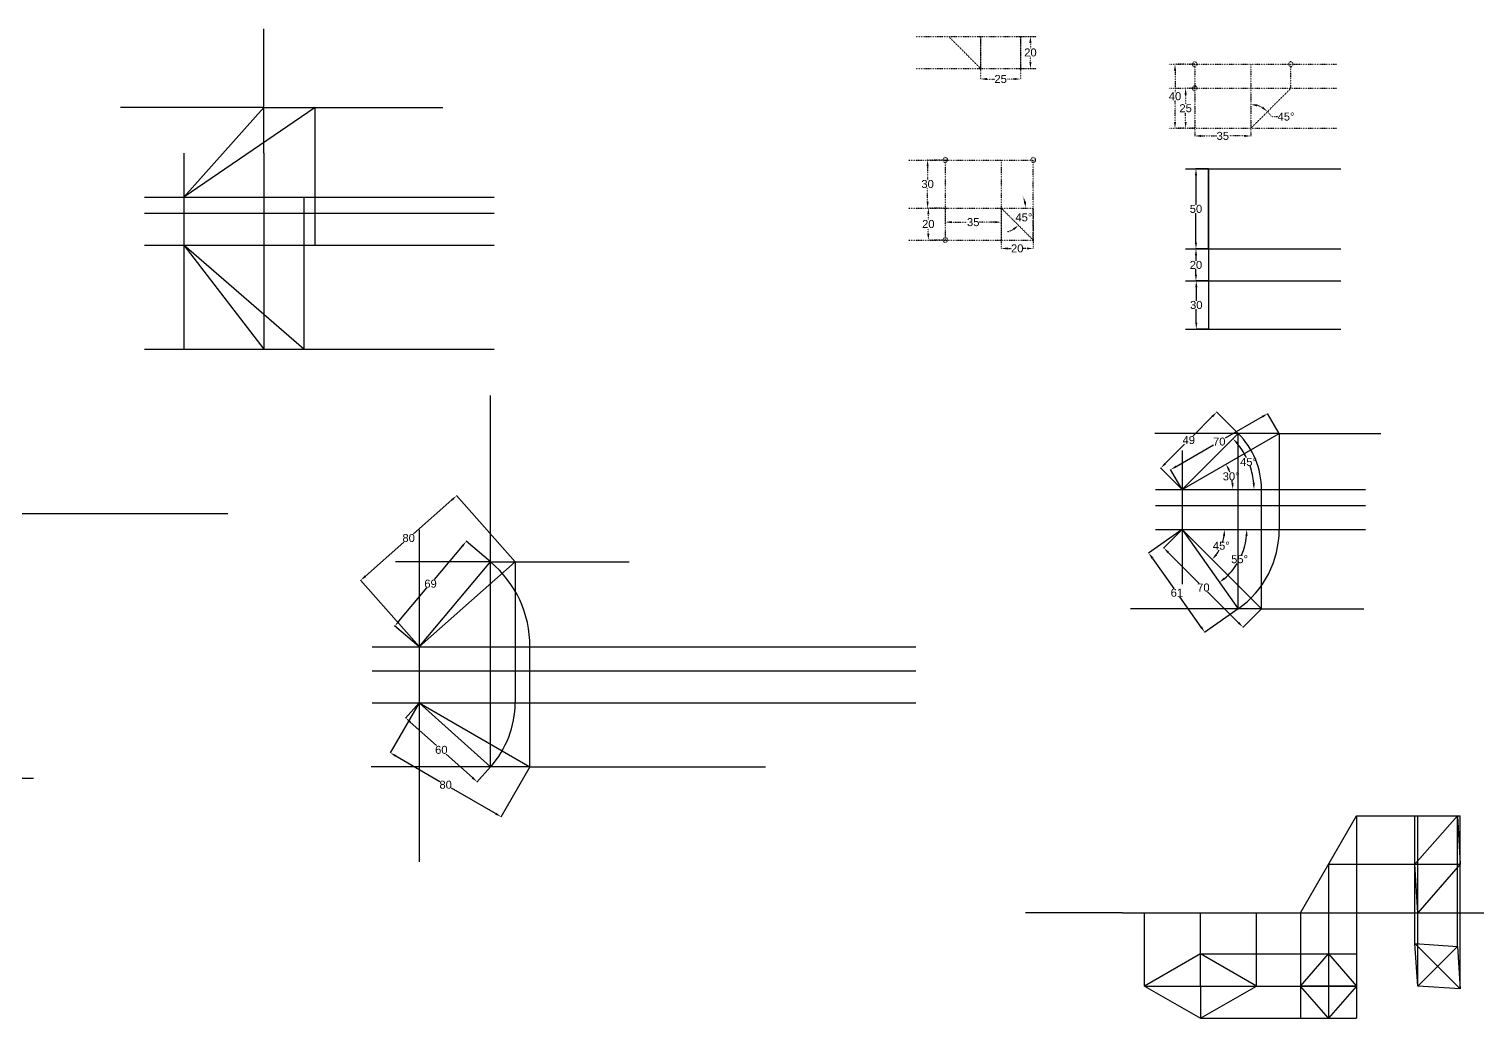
# Model space of a CAD drawing. Header units: inches. Extents: x -1930 to 5336, y -1833 to 832.
# Drawn here: x 2932 to 3837, y -1625 to -1007 of the extents above; entities that cross this region are included whole.
import ezdxf

# ---------------------------------------------------------------- set-up
doc = ezdxf.new("R2010")
doc.units = ezdxf.units.IN
doc.header["$MEASUREMENT"] = 0
doc.linetypes.add('DOT', pattern=[0.25, 0, -0.25])
doc.styles.get("Standard").update_dxf_attribs({"font": 'arial.ttf'})
doc.dimstyles.get("Standard").update_dxf_attribs({"dimtxt": 5, "dimasz": 4, "dimexe": 0.18, "dimexo": 0.0625, "dimgap": 0.09, "dimtad": 0, "dimtih": 1, "dimtoh": 1, "dimdec": 0, "dimzin": 0, "dimdsep": 46, "dimtxsty": 'Standard', "dimcen": 0.09, "dimadec": 0, "dimazin": 0, "dimtfac": 1, "dimtdec": 0, "dimtofl": 0, "dimtmove": 0, "dimatfit": 3, "dimfxl": 1, "dimtolj": 1, "dimtzin": 0, "dimarcsym": 0})

# ---------------------------------------------------------------- blocks, each defined once
blk = doc.blocks.new('*D313')
at = {"color": 0, "linetype": 'DOT', "lineweight": -2, "transparency": 16777216}
for p, q in [((3504.43, -1118.87), (3493.77, -1118.87)), ((3493.95, -1122.87), (3493.95, -1126.22)), ((3504.43, -1138.87), (3493.77, -1138.87)), ((3493.95, -1134.87), (3493.95, -1131.51))]:
    blk.add_line(p, q, dxfattribs=at)
at = {"color": 0, "linetype": 'DOT', "transparency": 16777216}
for points in [[(3493.28, -1122.87), (3494.62, -1122.87), (3493.95, -1118.87)], [(3493.28, -1134.87), (3494.62, -1134.87), (3493.95, -1138.87)]]:
    blk.add_solid(points, dxfattribs=at)
at = {"layer": 'Defpoints', "color": 0, "linetype": 'DOT', "transparency": 16777216}
for p in [(3493.95, -1118.87), (3504.49, -1118.87), (3504.49, -1138.87)]:
    blk.add_point(p, dxfattribs=at)
at = {"color": 0, "linetype": 'DOT', "transparency": 16777216, "insert": (3493.95, -1128.87), "char_height": 5, "attachment_point": 5}
blk.add_mtext('\\A1;20', dxfattribs=at)
blk = doc.blocks.new('*D314')
at = {"color": 0, "linetype": 'DOT', "lineweight": -2, "transparency": 16777216}
for p, q in [((3504.43, -1088.87), (3493.32, -1088.87)), ((3493.5, -1092.87), (3493.5, -1101.22)), ((3493.5, -1114.87), (3493.5, -1106.51)), ((3504.43, -1118.87), (3493.32, -1118.87))]:
    blk.add_line(p, q, dxfattribs=at)
at = {"color": 0, "linetype": 'DOT', "transparency": 16777216}
for points in [[(3492.83, -1092.87), (3494.17, -1092.87), (3493.5, -1088.87)], [(3492.83, -1114.87), (3494.17, -1114.87), (3493.5, -1118.87)]]:
    blk.add_solid(points, dxfattribs=at)
at = {"layer": 'Defpoints', "color": 0, "linetype": 'DOT', "transparency": 16777216}
for p in [(3493.5, -1088.87), (3504.49, -1088.87), (3504.49, -1118.87)]:
    blk.add_point(p, dxfattribs=at)
at = {"color": 0, "linetype": 'DOT', "transparency": 16777216, "insert": (3493.5, -1103.87), "char_height": 5, "attachment_point": 5}
blk.add_mtext('\\A1;30', dxfattribs=at)
blk = doc.blocks.new('*D315')
at = {"color": 0, "linetype": 'DOT', "lineweight": -2, "transparency": 16777216}
for p, q in [((3504.49, -1118.93), (3504.49, -1127.87)), ((3539.49, -1118.93), (3539.49, -1127.87)), ((3508.49, -1127.69), (3518.3, -1127.69)), ((3535.49, -1127.69), (3525.68, -1127.69))]:
    blk.add_line(p, q, dxfattribs=at)
at = {"color": 0, "linetype": 'DOT', "transparency": 16777216}
for points in [[(3508.49, -1127.02), (3508.49, -1128.35), (3504.49, -1127.69)], [(3535.49, -1127.02), (3535.49, -1128.35), (3539.49, -1127.69)]]:
    blk.add_solid(points, dxfattribs=at)
at = {"layer": 'Defpoints', "color": 0, "linetype": 'DOT', "transparency": 16777216}
for p in [(3504.49, -1118.87), (3539.49, -1118.87), (3539.49, -1127.69)]:
    blk.add_point(p, dxfattribs=at)
at = {"color": 0, "linetype": 'DOT', "transparency": 16777216, "insert": (3521.99, -1127.69), "char_height": 5, "attachment_point": 5}
blk.add_mtext('\\A1;35', dxfattribs=at)
blk = doc.blocks.new('*D316')
at = {"color": 0, "linetype": 'DOT', "lineweight": -2, "transparency": 16777216}
for p, q in [((3539.49, -1118.93), (3539.49, -1144.3)), ((3559.49, -1118.93), (3559.49, -1144.3)), ((3543.49, -1144.12), (3545.78, -1144.12)), ((3555.49, -1144.12), (3553.2, -1144.12))]:
    blk.add_line(p, q, dxfattribs=at)
at = {"color": 0, "linetype": 'DOT', "transparency": 16777216}
for points in [[(3543.49, -1143.45), (3543.49, -1144.79), (3539.49, -1144.12)], [(3555.49, -1143.45), (3555.49, -1144.79), (3559.49, -1144.12)]]:
    blk.add_solid(points, dxfattribs=at)
at = {"layer": 'Defpoints', "color": 0, "linetype": 'DOT', "transparency": 16777216}
for p in [(3539.49, -1118.87), (3559.49, -1118.87), (3559.49, -1144.12)]:
    blk.add_point(p, dxfattribs=at)
at = {"color": 0, "linetype": 'DOT', "transparency": 16777216, "insert": (3549.49, -1144.12), "char_height": 5, "attachment_point": 5}
blk.add_mtext('\\A1;20', dxfattribs=at)
blk = doc.blocks.new('*D317')
at = {"color": 0, "linetype": 'DOT', "lineweight": -2, "transparency": 16777216}
for start, end in [(15.02204, 30.04408), (284.95592, 299.97796)]:
    blk.add_arc((3539.49, -1118.87), 15.3, start, end, dxfattribs=at)
at = {"color": 0, "linetype": 'DOT', "transparency": 16777216}
for points in [[(3554.93, -1114.81), (3553.61, -1114.99), (3554.79, -1118.87)], [(3546.73, -1131.59), (3547.54, -1132.65), (3550.31, -1129.69)]]:
    blk.add_solid(points, dxfattribs=at)
at = {"layer": 'Defpoints', "color": 0, "linetype": 'DOT', "transparency": 16777216}
for p in [(3481.53, -1118.87), (3539.49, -1118.87), (3559.49, -1118.87), (3552.74, -1126.52), (3559.49, -1138.87)]:
    blk.add_point(p, dxfattribs=at)
at = {"color": 0, "linetype": 'DOT', "transparency": 16777216, "insert": (3553.63, -1124.72), "char_height": 5, "attachment_point": 5}
blk.add_mtext('\\A1;45°', dxfattribs=at)
blk = doc.blocks.new('*D318')
at = {"color": 0, "linetype": 'DOT', "lineweight": -2, "transparency": 16777216}
blk.add_line((3708.31, -1061.77), (3712.31, -1061.77), dxfattribs=at)
for start, end in [(60.51527, 74.48473), (29.48473, 45)]:
    blk.add_arc((3695.41, -1069.06), 14.82, start, end, dxfattribs=at)
at = {"color": 0, "linetype": 'DOT', "transparency": 16777216}
for points in [[(3699.29, -1055.44), (3699.47, -1054.12), (3695.41, -1054.24)], [(3703.11, -1055.63), (3702.3, -1056.69), (3705.89, -1058.58)]]:
    blk.add_solid(points, dxfattribs=at)
at = {"layer": 'Defpoints', "color": 0, "linetype": 'DOT', "transparency": 16777216}
for p in [(3695.41, -1029.06), (3720.41, -1044.06), (3699.25, -1054.75), (3695.41, -1069.06), (3695.41, -1069.06)]:
    blk.add_point(p, dxfattribs=at)
at = {"color": 0, "linetype": 'DOT', "transparency": 16777216, "insert": (3717.41, -1061.77), "char_height": 5, "attachment_point": 5}
blk.add_mtext('\\A1;45°', dxfattribs=at)
blk = doc.blocks.new('*D319')
at = {"color": 0, "linetype": 'DOT', "lineweight": -2, "transparency": 16777216}
for p, q in [((3660.35, -1044.06), (3654.51, -1044.06)), ((3654.69, -1048.06), (3654.69, -1053.92)), ((3654.69, -1065.06), (3654.69, -1059.2)), ((3660.35, -1069.06), (3654.51, -1069.06))]:
    blk.add_line(p, q, dxfattribs=at)
at = {"color": 0, "linetype": 'DOT', "transparency": 16777216}
for points in [[(3654.03, -1048.06), (3655.36, -1048.06), (3654.69, -1044.06)], [(3654.03, -1065.06), (3655.36, -1065.06), (3654.69, -1069.06)]]:
    blk.add_solid(points, dxfattribs=at)
at = {"layer": 'Defpoints', "color": 0, "linetype": 'DOT', "transparency": 16777216}
for p in [(3654.69, -1044.06), (3660.41, -1044.06), (3660.41, -1069.06)]:
    blk.add_point(p, dxfattribs=at)
at = {"color": 0, "linetype": 'DOT', "transparency": 16777216, "insert": (3654.69, -1056.56), "char_height": 5, "attachment_point": 5}
blk.add_mtext('\\A1;25', dxfattribs=at)
blk = doc.blocks.new('*D320')
at = {"color": 0, "linetype": 'DOT', "lineweight": -2, "transparency": 16777216}
for p, q in [((3660.35, -1029.06), (3647.87, -1029.06)), ((3648.05, -1033.06), (3648.05, -1046.42)), ((3648.05, -1065.06), (3648.05, -1051.7)), ((3660.35, -1069.06), (3647.87, -1069.06))]:
    blk.add_line(p, q, dxfattribs=at)
at = {"color": 0, "linetype": 'DOT', "transparency": 16777216}
for points in [[(3647.39, -1033.06), (3648.72, -1033.06), (3648.05, -1029.06)], [(3647.39, -1065.06), (3648.72, -1065.06), (3648.05, -1069.06)]]:
    blk.add_solid(points, dxfattribs=at)
at = {"layer": 'Defpoints', "color": 0, "linetype": 'DOT', "transparency": 16777216}
for p in [(3648.05, -1029.06), (3660.41, -1029.06), (3660.41, -1069.06)]:
    blk.add_point(p, dxfattribs=at)
at = {"color": 0, "linetype": 'DOT', "transparency": 16777216, "insert": (3648.05, -1049.06), "char_height": 5, "attachment_point": 5}
blk.add_mtext('\\A1;40', dxfattribs=at)
blk = doc.blocks.new('*D321')
at = {"color": 0, "linetype": 'DOT', "lineweight": -2, "transparency": 16777216}
for p, q in [((3660.41, -1044.12), (3660.41, -1074.03)), ((3695.41, -1044.12), (3695.41, -1074.03)), ((3664.41, -1073.85), (3674.22, -1073.85)), ((3691.41, -1073.85), (3681.6, -1073.85))]:
    blk.add_line(p, q, dxfattribs=at)
at = {"color": 0, "linetype": 'DOT', "transparency": 16777216}
for points in [[(3664.41, -1073.18), (3664.41, -1074.52), (3660.41, -1073.85)], [(3691.41, -1073.18), (3691.41, -1074.52), (3695.41, -1073.85)]]:
    blk.add_solid(points, dxfattribs=at)
at = {"layer": 'Defpoints', "color": 0, "linetype": 'DOT', "transparency": 16777216}
for p in [(3660.41, -1044.06), (3695.41, -1044.06), (3695.41, -1073.85)]:
    blk.add_point(p, dxfattribs=at)
at = {"color": 0, "linetype": 'DOT', "transparency": 16777216, "insert": (3677.91, -1073.85), "char_height": 5, "attachment_point": 5}
blk.add_mtext('\\A1;35', dxfattribs=at)
blk = doc.blocks.new('*D322')
at = {"color": 0, "linetype": 'DOT', "lineweight": -2, "transparency": 16777216}
for p, q in [((3551.68, -1011.74), (3557.91, -1011.74)), ((3557.73, -1015.74), (3557.73, -1019.09)), ((3557.73, -1027.74), (3557.73, -1024.38)), ((3551.68, -1031.74), (3557.91, -1031.74))]:
    blk.add_line(p, q, dxfattribs=at)
at = {"color": 0, "linetype": 'DOT', "transparency": 16777216}
for points in [[(3557.06, -1015.74), (3558.4, -1015.74), (3557.73, -1011.74)], [(3557.06, -1027.74), (3558.4, -1027.74), (3557.73, -1031.74)]]:
    blk.add_solid(points, dxfattribs=at)
at = {"layer": 'Defpoints', "color": 0, "linetype": 'DOT', "transparency": 16777216}
for p in [(3551.62, -1011.74), (3557.73, -1011.74), (3551.62, -1031.74)]:
    blk.add_point(p, dxfattribs=at)
at = {"color": 0, "linetype": 'DOT', "transparency": 16777216, "insert": (3557.73, -1021.74), "char_height": 5, "attachment_point": 5}
blk.add_mtext('\\A1;20', dxfattribs=at)
blk = doc.blocks.new('*D323')
at = {"color": 0, "linetype": 'DOT', "lineweight": -2, "transparency": 16777216}
for p, q in [((3526.62, -1011.8), (3526.62, -1038.48)), ((3551.62, -1011.8), (3551.62, -1038.48)), ((3530.62, -1038.3), (3535.38, -1038.3)), ((3547.62, -1038.3), (3542.85, -1038.3))]:
    blk.add_line(p, q, dxfattribs=at)
at = {"color": 0, "linetype": 'DOT', "transparency": 16777216}
for points in [[(3530.62, -1037.63), (3530.62, -1038.97), (3526.62, -1038.3)], [(3547.62, -1037.63), (3547.62, -1038.97), (3551.62, -1038.3)]]:
    blk.add_solid(points, dxfattribs=at)
at = {"layer": 'Defpoints', "color": 0, "linetype": 'DOT', "transparency": 16777216}
for p in [(3526.62, -1011.74), (3551.62, -1011.74), (3526.62, -1038.3)]:
    blk.add_point(p, dxfattribs=at)
at = {"color": 0, "linetype": 'DOT', "transparency": 16777216, "insert": (3539.12, -1038.3), "char_height": 5, "attachment_point": 5}
blk.add_mtext('\\A1;25', dxfattribs=at)
blk = doc.blocks.new('*D324')
at = {"color": 0, "lineweight": -2, "transparency": 16777216}
for p, q in [((3668.89, -1144.42), (3660.96, -1144.42)), ((3661.14, -1148.42), (3661.14, -1151.78)), ((3661.14, -1160.42), (3661.14, -1157.06)), ((3668.89, -1164.42), (3660.96, -1164.42))]:
    blk.add_line(p, q, dxfattribs=at)
at = {"color": 0, "transparency": 16777216}
for points in [[(3660.48, -1148.42), (3661.81, -1148.42), (3661.14, -1144.42)], [(3660.48, -1160.42), (3661.81, -1160.42), (3661.14, -1164.42)]]:
    blk.add_solid(points, dxfattribs=at)
at = {"layer": 'Defpoints', "color": 0, "transparency": 16777216}
for p in [(3661.14, -1144.42), (3668.95, -1144.42), (3668.95, -1164.42)]:
    blk.add_point(p, dxfattribs=at)
at = {"color": 0, "transparency": 16777216, "insert": (3661.14, -1154.42), "char_height": 5, "attachment_point": 5}
blk.add_mtext('\\A1;20', dxfattribs=at)
blk = doc.blocks.new('*D325')
at = {"color": 0, "lineweight": -2, "transparency": 16777216}
for p, q in [((3668.89, -1164.42), (3661.17, -1164.42)), ((3661.35, -1168.42), (3661.35, -1176.78)), ((3661.35, -1190.42), (3661.35, -1182.06)), ((3668.89, -1194.42), (3661.17, -1194.42))]:
    blk.add_line(p, q, dxfattribs=at)
at = {"color": 0, "transparency": 16777216}
for points in [[(3660.69, -1168.42), (3662.02, -1168.42), (3661.35, -1164.42)], [(3660.69, -1190.42), (3662.02, -1190.42), (3661.35, -1194.42)]]:
    blk.add_solid(points, dxfattribs=at)
at = {"layer": 'Defpoints', "color": 0, "transparency": 16777216}
for p in [(3661.35, -1164.42), (3668.95, -1164.42), (3668.95, -1194.42)]:
    blk.add_point(p, dxfattribs=at)
at = {"color": 0, "transparency": 16777216, "insert": (3661.35, -1179.42), "char_height": 5, "attachment_point": 5}
blk.add_mtext('\\A1;30', dxfattribs=at)
blk = doc.blocks.new('*D326')
at = {"color": 0, "lineweight": -2, "transparency": 16777216}
for p, q in [((3668.89, -1094.42), (3660.97, -1094.42)), ((3661.15, -1098.42), (3661.15, -1116.78)), ((3661.15, -1140.42), (3661.15, -1122.06)), ((3668.89, -1144.42), (3660.97, -1144.42))]:
    blk.add_line(p, q, dxfattribs=at)
at = {"color": 0, "transparency": 16777216}
for points in [[(3660.48, -1098.42), (3661.81, -1098.42), (3661.15, -1094.42)], [(3660.48, -1140.42), (3661.81, -1140.42), (3661.15, -1144.42)]]:
    blk.add_solid(points, dxfattribs=at)
at = {"layer": 'Defpoints', "color": 0, "transparency": 16777216}
for p in [(3661.15, -1094.42), (3668.95, -1094.42), (3668.95, -1144.42)]:
    blk.add_point(p, dxfattribs=at)
at = {"color": 0, "transparency": 16777216, "insert": (3661.15, -1119.42), "char_height": 5, "attachment_point": 5}
blk.add_mtext('\\A1;50', dxfattribs=at)
blk = doc.blocks.new('*D334')
at = {"color": 0, "lineweight": -2, "transparency": 16777216}
for p, q in [((3713.13, -1259.6), (3705.91, -1247.09)), ((3702.54, -1249.24), (3679.33, -1262.64)), ((3648.84, -1280.24), (3672.05, -1266.85)), ((3652.51, -1294.6), (3645.29, -1282.09))]:
    blk.add_line(p, q, dxfattribs=at)
at = {"color": 0, "transparency": 16777216}
for points in [[(3702.2, -1248.67), (3702.87, -1249.82), (3706, -1247.24)], [(3648.51, -1279.67), (3649.18, -1280.82), (3645.38, -1282.24)]]:
    blk.add_solid(points, dxfattribs=at)
at = {"layer": 'Defpoints', "color": 0, "transparency": 16777216}
for p in [(3706, -1247.24), (3713.17, -1259.65), (3652.54, -1294.65)]:
    blk.add_point(p, dxfattribs=at)
at = {"color": 0, "transparency": 16777216, "insert": (3675.69, -1264.74), "char_height": 5, "attachment_point": 5}
blk.add_mtext('\\A1;70', dxfattribs=at)
blk = doc.blocks.new('*D335')
at = {"color": 0, "lineweight": -2, "transparency": 16777216}
for p, q in [((3687.5, -1259.61), (3674.04, -1246.15)), ((3671.34, -1249.11), (3659.31, -1261.13)), ((3642, -1278.45), (3654.03, -1266.42)), ((3652.5, -1294.61), (3639.04, -1281.15))]:
    blk.add_line(p, q, dxfattribs=at)
at = {"color": 0, "transparency": 16777216}
for points in [[(3670.87, -1248.63), (3671.81, -1249.58), (3674.17, -1246.28)], [(3641.53, -1277.98), (3642.47, -1278.92), (3639.17, -1281.28)]]:
    blk.add_solid(points, dxfattribs=at)
at = {"layer": 'Defpoints', "color": 0, "transparency": 16777216}
for p in [(3674.17, -1246.28), (3687.54, -1259.65), (3652.54, -1294.65)]:
    blk.add_point(p, dxfattribs=at)
at = {"color": 0, "transparency": 16777216, "insert": (3656.67, -1263.78), "char_height": 5, "attachment_point": 5}
blk.add_mtext('\\A1;49', dxfattribs=at)
blk = doc.blocks.new('*D336')
at = {"color": 0, "lineweight": -2, "transparency": 16777216}
for p, q in [((3652.5, -1319.7), (3640.9, -1331.29)), ((3643.86, -1333.99), (3663.14, -1353.27)), ((3687.7, -1377.83), (3668.42, -1358.55)), ((3702, -1369.19), (3690.4, -1380.79))]:
    blk.add_line(p, q, dxfattribs=at)
at = {"color": 0, "transparency": 16777216}
for points in [[(3644.33, -1333.52), (3643.39, -1334.46), (3641.03, -1331.16)], [(3688.17, -1377.36), (3687.23, -1378.3), (3690.53, -1380.66)]]:
    blk.add_solid(points, dxfattribs=at)
at = {"layer": 'Defpoints', "color": 0, "transparency": 16777216}
for p in [(3652.54, -1319.65), (3702.04, -1369.15), (3690.53, -1380.66)]:
    blk.add_point(p, dxfattribs=at)
at = {"color": 0, "transparency": 16777216, "insert": (3665.78, -1355.91), "char_height": 5, "attachment_point": 5}
blk.add_mtext('\\A1;70', dxfattribs=at)
blk = doc.blocks.new('*D337')
at = {"color": 0, "lineweight": -2, "transparency": 16777216}
for p, q in [((3652.49, -1319.69), (3631.56, -1334.49)), ((3634.01, -1337.65), (3647.33, -1356.49)), ((3664.39, -1380.62), (3651.07, -1361.78)), ((3687.49, -1369.18), (3666.56, -1383.99))]:
    blk.add_line(p, q, dxfattribs=at)
at = {"color": 0, "transparency": 16777216}
for points in [[(3634.56, -1337.27), (3633.47, -1338.04), (3631.7, -1334.39)], [(3664.94, -1380.23), (3663.85, -1381), (3666.7, -1383.89)]]:
    blk.add_solid(points, dxfattribs=at)
at = {"layer": 'Defpoints', "color": 0, "transparency": 16777216}
for p in [(3652.54, -1319.65), (3687.54, -1369.15), (3666.7, -1383.89)]:
    blk.add_point(p, dxfattribs=at)
at = {"color": 0, "transparency": 16777216, "insert": (3649.2, -1359.14), "char_height": 5, "attachment_point": 5}
blk.add_mtext('\\A1;61', dxfattribs=at)
blk = doc.blocks.new('*D338')
at = {"color": 0, "lineweight": -2, "transparency": 16777216}
for start, end in [(20.0193, 22.75739), (7.24261, 10.0962)]:
    blk.add_arc((3652.54, -1294.65), 31.66, start, end, dxfattribs=at)
at = {"color": 0, "transparency": 16777216}
for points in [[(3681.15, -1282.7), (3682.34, -1282.11), (3679.97, -1278.82)], [(3684.62, -1290.62), (3683.29, -1290.7), (3684.21, -1294.65)]]:
    blk.add_solid(points, dxfattribs=at)
at = {"layer": 'Defpoints', "color": 0, "transparency": 16777216}
for p in [(3713.17, -1259.65), (3683.73, -1289.15), (3635.88, -1294.65), (3652.54, -1294.65), (3766.99, -1294.65)]:
    blk.add_point(p, dxfattribs=at)
at = {"color": 0, "transparency": 16777216, "insert": (3683.13, -1286.46), "char_height": 5, "attachment_point": 5}
blk.add_mtext('\\A1;30°', dxfattribs=at)
blk = doc.blocks.new('*D339')
at = {"color": 0, "lineweight": -2, "transparency": 16777216}
for start, end in [(343.55132, 351.32743), (323.67257, 331.17013)]:
    blk.add_arc((3652.54, -1319.65), 26.45, start, end, dxfattribs=at)
at = {"color": 0, "transparency": 16777216}
for points in [[(3678.03, -1323.59), (3679.36, -1323.69), (3679, -1319.65)], [(3674.36, -1335.76), (3673.35, -1334.89), (3671.25, -1338.36)]]:
    blk.add_solid(points, dxfattribs=at)
at = {"layer": 'Defpoints', "color": 0, "transparency": 16777216}
for p in [(3635.88, -1319.65), (3652.54, -1319.65), (3766.99, -1319.65), (3675.45, -1332.88), (3702.04, -1369.15)]:
    blk.add_point(p, dxfattribs=at)
at = {"color": 0, "transparency": 16777216, "insert": (3676.98, -1329.77), "char_height": 5, "attachment_point": 5}
blk.add_mtext('\\A1;45°', dxfattribs=at)
blk = doc.blocks.new('*D340')
at = {"color": 0, "lineweight": -2, "transparency": 16777216}
for start, end in [(26.19103, 39.88977), (5.11023, 18.90509)]:
    blk.add_arc((3652.54, -1294.65), 44.86, start, end, dxfattribs=at)
at = {"color": 0, "transparency": 16777216}
for points in [[(3686.47, -1266.33), (3687.46, -1265.43), (3684.27, -1262.93)], [(3697.89, -1290.63), (3696.56, -1290.69), (3697.41, -1294.65)]]:
    blk.add_solid(points, dxfattribs=at)
at = {"layer": 'Defpoints', "color": 0, "transparency": 16777216}
for p in [(3687.54, -1259.65), (3695.88, -1283.04), (3635.88, -1294.65), (3652.54, -1294.65), (3766.99, -1294.65)]:
    blk.add_point(p, dxfattribs=at)
at = {"color": 0, "transparency": 16777216, "insert": (3693.99, -1277.48), "char_height": 5, "attachment_point": 5}
blk.add_mtext('\\A1;45°', dxfattribs=at)
blk = doc.blocks.new('*D341')
at = {"color": 0, "lineweight": -2, "transparency": 16777216}
for start, end in [(336.7653, 354.32151), (310.94288, 328.33828)]:
    blk.add_arc((3652.54, -1319.65), 40.38, start, end, dxfattribs=at)
at = {"color": 0, "transparency": 16777216}
for points in [[(3692.06, -1323.61), (3693.39, -1323.68), (3692.92, -1319.65)], [(3679.41, -1350.67), (3678.59, -1349.63), (3675.85, -1352.62)]]:
    blk.add_solid(points, dxfattribs=at)
at = {"layer": 'Defpoints', "color": 0, "transparency": 16777216}
for p in [(3635.88, -1319.65), (3652.54, -1319.65), (3766.99, -1319.65), (3685, -1343.66), (3687.54, -1369.15)]:
    blk.add_point(p, dxfattribs=at)
at = {"color": 0, "transparency": 16777216, "insert": (3688.4, -1338.21), "char_height": 5, "attachment_point": 5}
blk.add_mtext('\\A1;55°', dxfattribs=at)
blk = doc.blocks.new('*D424')
at = {"color": 0, "lineweight": -2, "transparency": 16777216}
for p, q in [((3220.52, -1339.85), (3205.23, -1326.93)), ((3202.78, -1330.1), (3185.24, -1350.86)), ((3163.22, -1376.91), (3180.77, -1356.15)), ((3175.79, -1392.77), (3160.5, -1379.85))]:
    blk.add_line(p, q, dxfattribs=at)
at = {"color": 0, "transparency": 16777216}
for points in [[(3202.27, -1329.67), (3203.29, -1330.53), (3205.36, -1327.05)], [(3162.72, -1376.48), (3163.73, -1377.34), (3160.64, -1379.96)]]:
    blk.add_solid(points, dxfattribs=at)
at = {"layer": 'Defpoints', "color": 0, "transparency": 16777216}
for p in [(3205.36, -1327.05), (3220.56, -1339.89), (3175.84, -1392.81)]:
    blk.add_point(p, dxfattribs=at)
at = {"color": 0, "transparency": 16777216, "insert": (3183, -1353.5), "char_height": 5, "attachment_point": 5}
blk.add_mtext('\\A1;69', dxfattribs=at)
blk = doc.blocks.new('*D425')
at = {"color": 0, "lineweight": -2, "transparency": 16777216}
for p, q in [((3196.34, -1301.15), (3172.34, -1322.32)), ((3235.8, -1339.85), (3199.22, -1298.37)), ((3142.34, -1348.78), (3166.35, -1327.61)), ((3175.8, -1392.76), (3139.22, -1351.29))]:
    blk.add_line(p, q, dxfattribs=at)
at = {"color": 0, "transparency": 16777216}
for points in [[(3195.9, -1300.65), (3196.78, -1301.65), (3199.34, -1298.51)], [(3141.9, -1348.28), (3142.78, -1349.28), (3139.34, -1351.42)]]:
    blk.add_solid(points, dxfattribs=at)
at = {"layer": 'Defpoints', "color": 0, "transparency": 16777216}
for p in [(3199.34, -1298.51), (3235.84, -1339.89), (3175.84, -1392.81)]:
    blk.add_point(p, dxfattribs=at)
at = {"color": 0, "transparency": 16777216, "insert": (3169.34, -1324.96), "char_height": 5, "attachment_point": 5}
blk.add_mtext('\\A1;80', dxfattribs=at)
blk = doc.blocks.new('*D426')
at = {"color": 0, "lineweight": -2, "transparency": 16777216}
for p, q in [((3175.8, -1427.85), (3167.27, -1437.4)), ((3170.37, -1439.93), (3186.79, -1454.62)), ((3209.13, -1474.59), (3192.7, -1459.9)), ((3220.52, -1467.85), (3211.99, -1477.4))]:
    blk.add_line(p, q, dxfattribs=at)
at = {"color": 0, "transparency": 16777216}
for points in [[(3170.81, -1439.43), (3169.92, -1440.42), (3167.39, -1437.26)], [(3209.57, -1474.1), (3208.68, -1475.09), (3212.11, -1477.26)]]:
    blk.add_solid(points, dxfattribs=at)
at = {"layer": 'Defpoints', "color": 0, "transparency": 16777216}
for p in [(3175.84, -1427.81), (3220.56, -1467.81), (3212.11, -1477.26)]:
    blk.add_point(p, dxfattribs=at)
at = {"color": 0, "transparency": 16777216, "insert": (3189.75, -1457.26), "char_height": 5, "attachment_point": 5}
blk.add_mtext('\\A1;60', dxfattribs=at)
blk = doc.blocks.new('*D427')
at = {"color": 0, "lineweight": -2, "transparency": 16777216}
for p, q in [((3175.81, -1427.86), (3157.72, -1459.2)), ((3161.27, -1461.05), (3188.78, -1476.93)), ((3245.09, -1467.86), (3227, -1499.2)), ((3223.62, -1497.05), (3196.11, -1481.16))]:
    blk.add_line(p, q, dxfattribs=at)
at = {"color": 0, "transparency": 16777216}
for points in [[(3161.6, -1460.47), (3160.94, -1461.62), (3157.81, -1459.05)], [(3223.96, -1496.47), (3223.29, -1497.62), (3227.09, -1499.05)]]:
    blk.add_solid(points, dxfattribs=at)
at = {"layer": 'Defpoints', "color": 0, "transparency": 16777216}
for p in [(3175.84, -1427.81), (3245.12, -1467.81), (3227.09, -1499.05)]:
    blk.add_point(p, dxfattribs=at)
at = {"color": 0, "transparency": 16777216, "insert": (3192.45, -1479.05), "char_height": 5, "attachment_point": 5}
blk.add_mtext('\\A1;80', dxfattribs=at)
blk = doc.blocks.new('*D428')
at = {"color": 0, "lineweight": -2, "transparency": 16777216}
for start, end in [(136.75405, 149.96965), (159.83177, 173.24595)]:
    blk.add_arc((2740.78, -1475.02), 33.95, start, end, dxfattribs=at)
at = {"color": 0, "transparency": 16777216}
for points in [[(2715.59, -1451.28), (2716.51, -1452.25), (2718.96, -1449.02)], [(2707.73, -1471.07), (2706.4, -1470.99), (2706.83, -1475.02)]]:
    blk.add_solid(points, dxfattribs=at)
at = {"layer": 'Defpoints', "color": 0, "transparency": 16777216}
for p in [(2718.51, -1448.49), (2712.41, -1456.37), (2567.54, -1475.02), (2740.78, -1475.02), (2934.88, -1475.02)]:
    blk.add_point(p, dxfattribs=at)
at = {"color": 0, "transparency": 16777216, "insert": (2710.01, -1460.68), "char_height": 5, "attachment_point": 5}
blk.add_mtext('\\A1;50°', dxfattribs=at)

msp = doc.modelspace()

# ---------------------------------------------------------------- linework, layer by layer
for p, q in [((3078.86, -1084.67), (3078.86, -1007.04)), ((3078.86, -1056.17), (2989.25, -1056.17)), ((3028.86, -1112.07), (3078.86, -1056.17)), ((3110.87, -1056.17), (3028.86, -1112.07)), ((3078.86, -1056.17), (3190.58, -1056.17)), ((3110.87, -1142.07), (3110.87, -1056.17)), ((3028.86, -1084.67), (3028.86, -1207.07)), ((3078.86, -1084.67), (3078.86, -1207.07)), ((3654.55, -1094.42), (3751.67, -1094.42)), ((3668.95, -1094.42), (3668.95, -1194.42)), ((3004.36, -1112.07), (3222.7, -1112.07)), ((3103.86, -1112.07), (3103.86, -1207.07)), ((3004.36, -1122.07), (3222.7, -1122.07)), ((3004.36, -1142.07), (3222.7, -1142.07)), ((3028.86, -1142.07), (3078.86, -1207.07)), ((3103.86, -1207.07), (3028.86, -1142.07)), ((3654.55, -1144.42), (3751.67, -1144.42)), ((3654.55, -1164.42), (3751.67, -1164.42)), ((3654.55, -1194.42), (3751.67, -1194.42)), ((3004.36, -1207.07), (3222.7, -1207.07)), ((3220.56, -1467.81), (3220.56, -1236)), ((3713.17, -1259.65), (3635.52, -1259.65)), ((3652.54, -1294.65), (3713.17, -1259.65)), ((3687.54, -1369.15), (3687.54, -1259.65)), ((3713.17, -1259.65), (3713.17, -1319.65)), ((3713.17, -1259.65), (3776.64, -1259.65)), ((3652.54, -1270.23), (3652.54, -1353.87)), ((3635.88, -1294.65), (3766.99, -1294.65)), ((3702.04, -1369.15), (3702.04, -1294.65)), ((2768.23, -1309.56), (3056.28, -1309.56)), ((3635.88, -1304.65), (3766.99, -1304.65)), ((3175.84, -1319.76), (3175.84, -1527.15)), ((3635.88, -1319.65), (3766.99, -1319.65)), ((3652.54, -1319.65), (3702.04, -1369.15)), ((3220.56, -1339.89), (3161.16, -1339.89)), ((3175.84, -1392.81), (3220.56, -1339.89)), ((3175.84, -1392.81), (3235.84, -1339.89)), ((3220.56, -1339.89), (3307.04, -1339.89)), ((3235.84, -1339.89), (3235.84, -1427.81)), ((3702.04, -1369.15), (3620.34, -1369.15)), ((3702.04, -1369.15), (3765.9, -1369.15)), ((3146.47, -1392.81), (3486.2, -1392.81)), ((3245.12, -1467.81), (3245.12, -1392.81)), ((3146.47, -1407.81), (3486.2, -1407.81)), ((3146.47, -1427.81), (3486.2, -1427.81)), ((3175.84, -1427.81), (3245.12, -1467.81)), ((3175.84, -1427.81), (3220.56, -1467.81)), ((3245.12, -1467.81), (3145.98, -1467.81)), ((3245.12, -1467.81), (3392.21, -1467.81)), ((2567.54, -1475.02), (2934.88, -1475.02)), ((3726.47, -1559.04), (3761.47, -1498.42)), ((3761.47, -1498.42), (3761.47, -1624.73)), ((3761.47, -1498.42), (3826.19, -1498.42)), ((3797.91, -1578.21), (3797.91, -1498.42)), ((3797.91, -1528.73), (3824.42, -1498.42)), ((3799.67, -1604.73), (3799.67, -1498.42)), ((3824.42, -1579.98), (3824.42, -1498.42)), ((3824.42, -1498.42), (3826.19, -1528.73)), ((3826.19, -1606.5), (3826.19, -1498.42)), ((3743.97, -1528.73), (3743.97, -1624.73)), ((3743.97, -1528.73), (3826.19, -1528.73)), ((3799.67, -1559.04), (3797.91, -1528.73)), ((3826.19, -1528.73), (3799.8, -1559.04)), ((3615.23, -1559.04), (3554.69, -1559.04)), ((3615.23, -1559.04), (3960.15, -1559.04)), ((3629, -1604.73), (3629, -1559.04)), ((3629, -1559.04), (3699, -1559.04)), ((3664, -1584.73), (3664, -1559.04)), ((3699, -1604.73), (3699, -1559.04)), ((3726.47, -1559.04), (3726.47, -1624.73)), ((3729.8, -1559.04), (3799.8, -1559.04)), ((3799.67, -1604.73), (3797.91, -1578.21)), ((3797.91, -1578.21), (3824.42, -1579.98)), ((3797.91, -1578.21), (3826.19, -1606.5)), ((3824.42, -1579.98), (3799.67, -1604.73)), ((3824.42, -1579.98), (3826.19, -1606.5)), ((3664, -1584.73), (3629, -1604.73)), ((3664, -1604.73), (3664, -1584.73)), ((3699, -1604.73), (3664, -1584.73)), ((3664, -1584.73), (3761.47, -1584.73)), ((3726.47, -1604.73), (3743.97, -1584.73)), ((3743.97, -1584.73), (3761.47, -1604.73)), ((3743.97, -1584.73), (3743.97, -1624.73)), ((3629, -1604.73), (3699, -1604.73)), ((3629, -1604.73), (3664, -1624.73)), ((3664, -1604.73), (3664, -1624.73)), ((3664, -1624.73), (3699, -1604.73)), ((3699, -1604.73), (3761.47, -1604.73)), ((3743.97, -1624.73), (3726.47, -1604.73)), ((3761.47, -1604.73), (3726.47, -1604.73)), ((3761.47, -1604.73), (3743.97, -1624.73)), ((3826.19, -1606.5), (3799.67, -1604.73)), ((3664, -1624.73), (3761.47, -1624.73))]:
    msp.add_line(p, q)
at = {"linetype": 'DOT'}
for p, q in [((3486.39, -1011.74), (3561.58, -1011.74)), ((3526.62, -1031.74), (3506.62, -1011.74)), ((3526.62, -1011.74), (3526.62, -1031.74)), ((3551.62, -1011.74), (3551.62, -1031.74)), ((3644.16, -1029.06), (3748.87, -1029.06)), ((3660.41, -1029.06), (3660.41, -1069.06)), ((3695.41, -1029.06), (3695.41, -1069.06)), ((3720.41, -1044.06), (3720.41, -1029.06)), ((3486.39, -1031.74), (3561.58, -1031.74)), ((3644.16, -1044.06), (3748.87, -1044.06)), ((3695.41, -1069.06), (3720.41, -1044.06)), ((3644.16, -1069.06), (3748.87, -1069.06)), ((3481.53, -1088.87), (3559.49, -1088.87)), ((3504.49, -1088.87), (3504.49, -1138.87)), ((3539.49, -1088.87), (3539.49, -1138.87)), ((3559.49, -1138.87), (3559.49, -1088.87)), ((3481.53, -1118.87), (3559.49, -1118.87)), ((3539.49, -1118.87), (3559.49, -1138.87)), ((3481.53, -1138.87), (3559.49, -1138.87))]:
    msp.add_line(p, q, dxfattribs=at)
at = {"lineweight": 30}
for p, q in [((3668.95, -1144.42), (3668.95, -1094.42)), ((3652.54, -1294.65), (3687.54, -1259.65)), ((3652.54, -1319.65), (3687.54, -1369.15))]:
    msp.add_line(p, q, dxfattribs=at)
at = {"linetype": 'DOT'}
for points in [[(3658.91, -1029.06, 1), (3661.91, -1029.06, 1)], [(3718.91, -1029.06, 1), (3721.91, -1029.06, 1)], [(3658.91, -1044.06, 1), (3661.91, -1044.06, 1)], [(3502.99, -1088.87, 1), (3505.99, -1088.87, 1)], [(3557.99, -1088.87, 1), (3560.99, -1088.87, 1)], [(3502.99, -1138.87, 1), (3505.99, -1138.87, 1)]]:
    msp.add_lwpolyline(points, format="xyb", close=True, dxfattribs=at)
for centre, radius, start, end in [((3652.54, -1294.65), 49.5, 0, 45), ((3652.54, -1319.65), 60.62, 305.26439, 0), ((3175.84, -1392.81), 69.28, 0, 49.79703), ((3175.84, -1427.81), 60, 318.18969, 0), ((3175.84, -1392.81), 69.28, 329.6566, 330)]:
    msp.add_arc(centre, radius, start, end)

# ---------------------------------------------------------------- dimensions: what is measured, and where the dimension line sits
for base, p1, p2, picture, middle in [((3526.62, -1038.3), (3551.62, -1011.74), (3526.62, -1011.74), '*D323', (3539.12, -1038.3)), ((3695.41, -1073.85), (3660.41, -1044.06), (3695.41, -1044.06), '*D321', (3677.91, -1073.85)), ((3539.49, -1127.69), (3504.49, -1118.87), (3539.49, -1118.87), '*D315', (3521.99, -1127.69)), ((3559.49, -1144.12), (3539.49, -1118.87), (3559.49, -1118.87), '*D316', (3549.49, -1144.12))]:
    dim = msp.add_linear_dim(base=base, p1=p1, p2=p2, dimstyle='Standard', dxfattribs=at)
    dim.commit()
    dim.dimension.update_dxf_attribs({"geometry": picture, "text_midpoint": middle})
for base, p1, p2, picture, middle in [((3557.73, -1011.74), (3551.62, -1031.74), (3551.62, -1011.74), '*D322', (3557.73, -1021.74)), ((3648.05, -1029.06), (3660.41, -1069.06), (3660.41, -1029.06), '*D320', (3648.05, -1049.06)), ((3654.69, -1044.06), (3660.41, -1069.06), (3660.41, -1044.06), '*D319', (3654.69, -1056.56)), ((3493.5, -1088.87), (3504.49, -1118.87), (3504.49, -1088.87), '*D314', (3493.5, -1103.87)), ((3493.95, -1118.87), (3504.49, -1138.87), (3504.49, -1118.87), '*D313', (3493.95, -1128.87))]:
    dim = msp.add_linear_dim(base=base, p1=p1, p2=p2, angle=90, dimstyle='Standard', dxfattribs=at)
    dim.commit()
    dim.dimension.update_dxf_attribs({"geometry": picture, "text_midpoint": middle})
for base, line1, line2, picture, middle in [((3699.25, -1054.75), ((3695.41, -1029.06), (3695.41, -1069.06)), ((3695.41, -1069.06), (3720.41, -1044.06)), '*D318', (3717.41, -1061.77)), ((3552.74, -1126.52), ((3481.53, -1118.87), (3559.49, -1118.87)), ((3539.49, -1118.87), (3559.49, -1138.87)), '*D317', (3553.63, -1124.72))]:
    dim = msp.add_angular_dim_2l(base=base, line1=line1, line2=line2, dimstyle='Standard', dxfattribs=at)
    dim.commit()
    dim.dimension.update_dxf_attribs({"geometry": picture, "text_midpoint": middle})
for base, p1, p2, picture, middle in [((3661.15, -1094.42), (3668.95, -1144.42), (3668.95, -1094.42), '*D326', (3661.15, -1119.42)), ((3661.14, -1144.42), (3668.95, -1164.42), (3668.95, -1144.42), '*D324', (3661.14, -1154.42)), ((3661.35, -1164.42), (3668.95, -1194.42), (3668.95, -1164.42), '*D325', (3661.35, -1179.42))]:
    dim = msp.add_linear_dim(base=base, p1=p1, p2=p2, angle=90, dimstyle='Standard')
    dim.commit()
    dim.dimension.update_dxf_attribs({"geometry": picture, "text_midpoint": middle})
for p1, p2, distance, picture, middle in [((3652.54, -1294.65), (3687.54, -1259.65), 18.91, '*D335', (3656.67, -1263.78)), ((3652.54, -1294.65), (3713.17, -1259.65), 14.33, '*D334', (3675.69, -1264.74)), ((3175.84, -1392.81), (3235.84, -1339.89), 55.18, '*D425', (3169.34, -1324.96)), ((3652.54, -1319.65), (3687.54, -1369.15), -25.52, '*D337', (3649.2, -1359.14)), ((3652.54, -1319.65), (3702.04, -1369.15), -16.28, '*D336', (3665.78, -1355.91)), ((3175.84, -1392.81), (3220.56, -1339.89), 19.9, '*D424', (3183, -1353.5)), ((3175.84, -1427.81), (3245.12, -1467.81), -36.07, '*D427', (3192.45, -1479.05)), ((3175.84, -1427.81), (3220.56, -1467.81), -12.68, '*D426', (3189.75, -1457.26))]:
    dim = msp.add_aligned_dim(p1=p1, p2=p2, distance=distance, dimstyle='Standard')
    dim.commit()
    dim.dimension.update_dxf_attribs({"geometry": picture, "text_midpoint": middle})
for base, line1, line2, picture, middle in [((3683.73, -1289.15), ((3652.54, -1294.65), (3713.17, -1259.65)), ((3635.88, -1294.65), (3766.99, -1294.65)), '*D338', (3683.13, -1286.46)), ((3695.88, -1283.04), ((3652.54, -1294.65), (3687.54, -1259.65)), ((3635.88, -1294.65), (3766.99, -1294.65)), '*D340', (3693.99, -1277.48)), ((3675.45, -1332.88), ((3635.88, -1319.65), (3766.99, -1319.65)), ((3652.54, -1319.65), (3702.04, -1369.15)), '*D339', (3676.98, -1329.77)), ((3685, -1343.66), ((3635.88, -1319.65), (3766.99, -1319.65)), ((3652.54, -1319.65), (3687.54, -1369.15)), '*D341', (3688.4, -1338.21)), ((2712.41, -1456.37), ((2740.78, -1475.02), (2718.51, -1448.49)), ((2567.54, -1475.02), (2934.88, -1475.02)), '*D428', (2710.01, -1460.68))]:
    dim = msp.add_angular_dim_2l(base=base, line1=line1, line2=line2, dimstyle='Standard')
    dim.commit()
    dim.dimension.update_dxf_attribs({"geometry": picture, "text_midpoint": middle})

doc.saveas('drawing.dxf')
